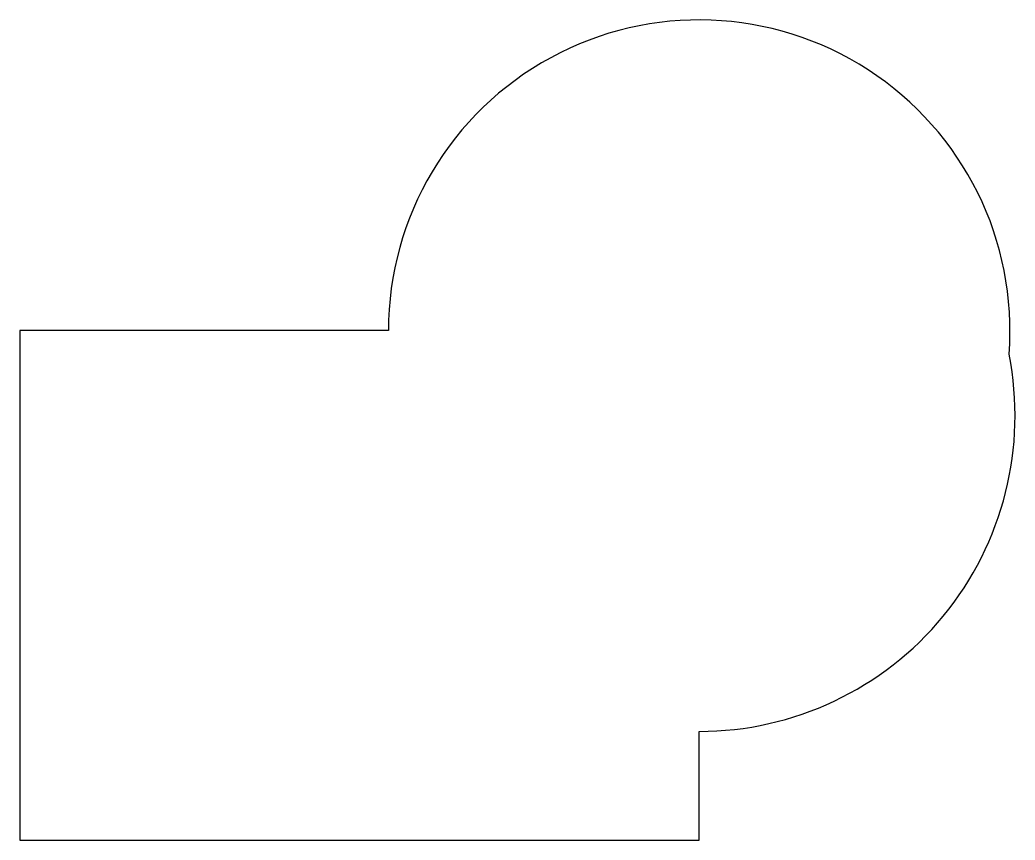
# Model space of a CAD drawing. Header units: millimetres. Extents: x 171.1 to 229.7, y -19 to 29.3.
import ezdxf

# ---------------------------------------------------------------- set-up
doc = ezdxf.new("R2010")
doc.units = ezdxf.units.MM

msp = doc.modelspace()

# ---------------------------------------------------------------- linework, layer by layer
for p, q in [((192.75, 11), (171.05, 11)), ((171.05, 11), (171.05, -19)), ((211.05, -19), (211.05, -12.6)), ((171.05, -19), (211.05, -19))]:
    msp.add_line(p, q)
for centre, radius, start, end in [((211.05, 11), 18.3, 355.63441, 540), ((211.05, 6), 18.6, 270, 371.18192)]:
    msp.add_arc(centre, radius, start, end)

doc.saveas('drawing.dxf')
